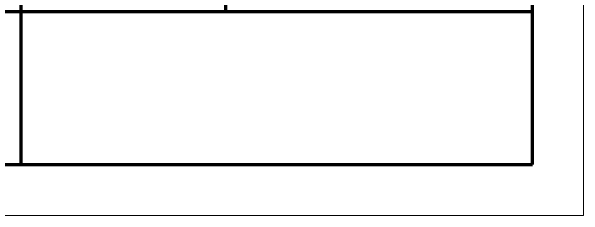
# Model space of a CAD drawing. Header units: millimetres. Extents: x 0 to 1189, y 0 to 841.
# Drawn here: x 1133 to 1189, y 0 to 20 of the extents above; entities that cross this region are included whole.
import ezdxf

# ---------------------------------------------------------------- set-up
doc = ezdxf.new("R2010")
doc.units = ezdxf.units.MM
doc.layers.get('0').update_dxf_attribs({"linetype": 'CONTINUOUS', "lineweight": 0})

msp = doc.modelspace()

# ---------------------------------------------------------------- linework, layer by layer
for p, q in [((1189, 0), (1189, 841)), ((0, 0), (1189, 0))]:
    msp.add_line(p, q)
at = {"lineweight": 70}
for p, q in [((1184, 5), (1184, 836)), ((1134, 5), (1134, 60)), ((1154, 20), (1154, 25)), ((1064, 20), (1184, 20)), ((20, 5), (1184, 5))]:
    msp.add_line(p, q, dxfattribs=at)

doc.saveas('drawing.dxf')
